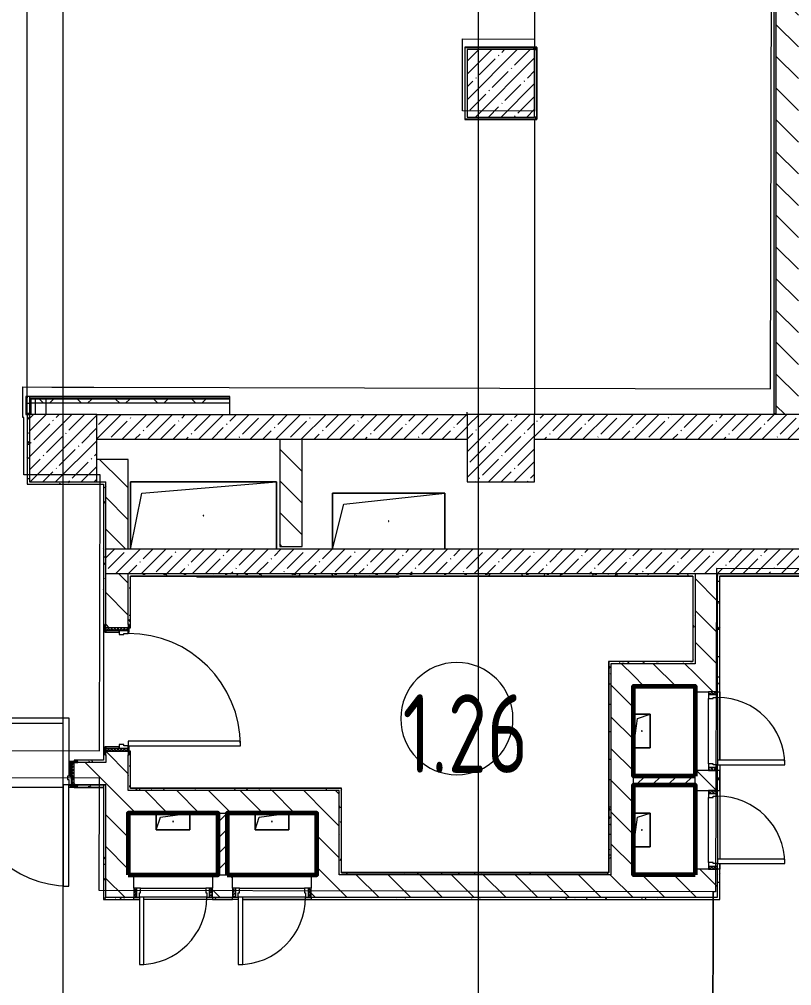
# Model space of a CAD drawing. Header units: millimetres. Extents: x -249154 to 415037, y -45458 to 354837.
# Drawn here: x 21885 to 28765, y 9976 to 18584 of the extents above; entities that cross this region are included whole.
import ezdxf

# ---------------------------------------------------------------- set-up
doc = ezdxf.new("R2010")
doc.units = ezdxf.units.MM
for name, color, linetype, lineweight in [('10.9 ) ЭОМ и СС', 6, 'Continuous', 60), ('A-AREA-BNDY', 7, 'Continuous', 5), ('A-AREA-IDEN', 7, 'Continuous', 9), ('A-DOOR-2', 7, 'Continuous', 5), ('A-DOOR-FRAM-2', 7, 'Continuous', 5), ('A-FLOR', 7, 'Continuous', 9), ('A-GENM', 7, 'Continuous', 9), ('A-WALL', 7, 'Continuous', 5), ('I-WALL', 7, 'Continuous', 5), ('S-COLS', 7, 'Continuous', 9), ('S-COLS-1', 7, 'Continuous', 5), ('Оси', 7, 'Continuous', 9)]:
    doc.layers.add(name, color=color, linetype=linetype, lineweight=lineweight)
for name, color, linetype, lineweight, true_color in [('A-DOOR-1', 7, 'Continuous', 5, 0xc0c0c0), ('A-DOOR-FRAM-1', 7, 'Continuous', 5, 0xc0c0c0), ('A-WALL-1', 9, 'Continuous', 5, 0x808080), ('A-WALL-FNSH-1', 9, 'Continuous', 5, 0x808080)]:
    doc.layers.add(name, color=color, linetype=linetype, lineweight=lineweight, true_color=true_color)
doc.styles.add('СПДС', font='ГОСТ тип А.ttf', dxfattribs={"width": 0.9})
pattern_1 = [(135, (64.7, -136.06), (-141.4214, -141.4214), [])]
pattern_2 = [(45, (64.7, -136.06), (-114.04925, 114.04925), []), (45, (178.75, -136.06), (-114.04925, 114.04925), [201.612, -40.322, 6.706, -33.617])]
pattern_3 = [(45, (64.7, -136.06), (-70.71068, 70.71068), [])]
pattern_4 = [(135, (1951.41, 164.685), (-14.14214, -14.14214), []), (225, (1951.41, 164.685), (14.14214, -14.14214), [])]
pattern_5 = [(45, (-171.384, 164.685), (-14.1421, 14.1421), []), (135, (-171.384, 164.685), (-14.1421, -14.1421), [])]
pattern_6 = [(0, (64.7, -136.06), (243.84, 60.96), [20.117, -162.763, 20.117, -162.763, -975.36]), (0, (64.7, -136.06), (243.84, 60.96), [-365.76, 20.117, -345.643, 20.117, -162.763, -426.72]), (0, (64.7, -136.06), (243.84, 60.96), [-914.4, 20.117, -101.803, 20.117, -284.683]), (120, (156.14, -105.58), (-174.71291, 180.691634), [20.117, -162.763, 20.117, -162.763, -975.36]), (120, (156.14, -105.58), (-174.71291, 180.691634), [-365.76, 20.117, -345.643, 20.117, -162.763, -426.72]), (120, (156.14, -105.58), (-174.71291, 180.691634), [-914.4, 20.117, -101.803, 20.117, -284.683]), (240, (186.62, 16.34), (-69.12709, -241.651634), [20.117, -162.763, 20.117, -162.763, -975.36]), (240, (186.62, 16.34), (-69.12709, -241.651634), [-365.76, 20.117, -345.643, 20.117, -162.763, -426.72]), (240, (186.62, 16.34), (-69.12709, -241.651634), [-914.4, 20.117, -101.803, 20.117, -284.683])]

# ---------------------------------------------------------------- blocks, each defined once
blk = doc.blocks.new('BSC_Колонна _Прямоугольная - 600х600-V20-Объем проектирования 1 этажа')
at = {"layer": 'S-COLS-1'}
h = blk.add_hatch(dxfattribs=at)
h.set_pattern_fill('FP_30', color=256, style=0, pattern_type=2)
h.set_pattern_definition([(45, (-26110, -14900), (-114.04925, 114.04925), []), (45, (-25995.95, -14900), (-114.04925, 114.04925), [201.613, -40.323, 6.706, -33.617])])
h.paths.add_polyline_path([(300, -300), (300, 300), (-300, 300), (-300, -300)])
for p, q in [((300, 300), (-300, 300)), ((-300, 300), (-300, -300)), ((300, -300), (300, 300)), ((-300, -300), (300, -300))]:
    blk.add_line(p, q, dxfattribs=at)
blk = doc.blocks.new('110_Дверь_СКБ_2Ст - Д-10 1800x2100h_Актовый зал EI30-23435156-Объем проектирования 1 этажа')
at = {"layer": 'A-DOOR-2'}
h = blk.add_hatch(dxfattribs=at)
h.set_pattern_fill('FP_114', color=256, style=0, pattern_type=2)
h.set_pattern_definition([(135, (1351.41, 164.685), (-14.1421, -14.1421), []), (225, (1351.41, 164.685), (14.1421, -14.1421), [])])
h.paths.add_polyline_path([(937.5, 100), (937.5, -100), (962.5, -100), (962.5, 100)])
at = {"layer": 'A-DOOR-FRAM-2'}
h = blk.add_hatch(dxfattribs=at)
h.set_pattern_fill('FP_115', color=256, style=0, pattern_type=2)
h.set_pattern_definition([(45, (-771.384, 164.685), (-14.1421, 14.1421), []), (135, (-771.384, 164.685), (-14.1421, -14.1421), [])])
h.paths.add_polyline_path([(-937.5, 100), (-937.5, -100), (-912.5, -100), (-912.5, 100)])
at = {"layer": 'A-DOOR-1'}
for p, q in [((-887.5, 1000), (-887.5, 100)), ((-837.5, 1000), (-887.5, 1000)), ((-837.5, 100), (-837.5, 1000)), ((912.5, 1000), (862.5, 1000)), ((862.5, 1000), (862.5, 100)), ((912.5, 100), (912.5, 1000)), ((-887.5, 100), (-837.5, 100)), ((862.5, 100), (912.5, 100))]:
    blk.add_line(p, q, dxfattribs=at)
for centre, start, end in [((-887.5, 100), 0, 90), ((912.5, 100), 90, 180)]:
    blk.add_arc(centre, 900, start, end, dxfattribs=at)
at = {"layer": 'A-DOOR-FRAM-1'}
for p, q in [((-897.5, 108), (-967.5, 108)), ((-967.5, 108), (-967.5, 100)), ((-967.5, 100), (-897.5, 100)), ((-912.5, 100), (-937.5, 100)), ((-937.5, 100), (-937.5, -100)), ((-887.5, 100), (-912.5, 100)), ((-912.5, 100), (-912.5, 20)), ((-912.5, -100), (-912.5, 100)), ((-897.5, 100), (-897.5, 108)), ((-887.5, 50), (-887.5, 100)), ((912.5, 100), (912.5, 50)), ((937.5, 100), (912.5, 100)), ((992.5, 108), (922.5, 108)), ((922.5, 108), (922.5, 100)), ((922.5, 100), (992.5, 100)), ((937.5, 20), (937.5, 100)), ((962.5, 100), (937.5, 100)), ((937.5, 100), (937.5, -100)), ((962.5, -100), (962.5, 100)), ((992.5, 100), (992.5, 108)), ((-912.5, 20), (-877.5, 20)), ((-897.5, 20), (-912.5, 20)), ((-912.5, 20), (-912.5, -100)), ((-897.5, -100), (-897.5, 20)), ((-877.5, 50), (-887.5, 50)), ((-877.5, 20), (-877.5, 50)), ((912.5, 50), (902.5, 50)), ((902.5, 50), (902.5, 20)), ((902.5, 20), (937.5, 20)), ((937.5, 20), (922.5, 20)), ((922.5, 20), (922.5, -100)), ((937.5, -100), (937.5, 20)), ((-897.5, -100), (-967.5, -100)), ((-967.5, -100), (-967.5, -108)), ((-967.5, -108), (-897.5, -108)), ((-937.5, -100), (-912.5, -100)), ((-912.5, -100), (-897.5, -100)), ((-897.5, -108), (-897.5, -100)), ((922.5, -100), (937.5, -100)), ((992.5, -100), (922.5, -100)), ((922.5, -100), (922.5, -108)), ((922.5, -108), (992.5, -108)), ((937.5, -100), (962.5, -100)), ((992.5, -108), (992.5, -100))]:
    blk.add_line(p, q, dxfattribs=at)
blk = doc.blocks.new('110_Дверь_СКБ_1Ст_Внутренняя1 - Д-4к_л_ 1100x2100h_кладовая-31838514-Объем проектирования 1 этажа')
at = {"layer": 'A-DOOR-2'}
h = blk.add_hatch(dxfattribs=at)
h.set_pattern_fill('FP_75', color=256, style=0, pattern_type=2)
h.set_pattern_definition([(135, (1751.41, 164.685), (-14.14214, -14.14214), []), (225, (1751.41, 164.685), (14.14214, -14.14214), [])])
h.paths.add_polyline_path([(562.5, 100), (537.5, 98.4), (537.5, -100), (562.5, -100)])
at = {"layer": 'A-DOOR-FRAM-2'}
h = blk.add_hatch(dxfattribs=at)
h.set_pattern_fill('FP_76', color=256, style=0, pattern_type=2)
h.set_pattern_definition([(45, (-371.384, 164.685), (-14.1421, 14.1421), []), (135, (-371.384, 164.685), (-14.1421, -14.1421), [])])
h.paths.add_polyline_path([(-512.5, -100), (-512.5, 100), (-537.5, 100), (-537.5, -100)])
at = {"layer": 'A-DOOR-1'}
for p, q in [((512.5, 1100), (472.5, 1100)), ((472.5, 1100), (472.5, 100)), ((512.5, 100), (512.5, 1100)), ((472.5, 100), (512.5, 100))]:
    blk.add_line(p, q, dxfattribs=at)
blk.add_arc((512.5, 100), 1000, 90, 180, dxfattribs=at)
at = {"layer": 'A-DOOR-FRAM-1'}
for p, q in [((-497.5, 108), (-567.5, 108)), ((-567.5, 108), (-567.5, 100)), ((-567.5, 100), (-497.5, 100)), ((-512.5, 100), (-537.5, 100)), ((-537.5, 100), (-537.5, -100)), ((-487.5, 100), (-512.5, 100)), ((-512.5, 100), (-512.5, 20)), ((-512.5, -100), (-512.5, 100)), ((-497.5, 100), (-512.5, 100)), ((-512.5, 100), (-512.5, 99)), ((-512.5, 99), (-497.5, 99)), ((-497.5, 100), (-497.5, 108)), ((-497.5, 99), (-497.5, 100)), ((-487.5, 60), (-487.5, 100)), ((512.5, 100), (512.5, 60)), ((537.5, 100), (512.5, 100)), ((592.5, 108), (522.5, 108)), ((522.5, 108), (522.5, 100)), ((537.5, 100), (522.5, 100)), ((522.5, 100), (522.5, 99)), ((522.5, 100), (592.5, 100)), ((522.5, 99), (537.5, 99)), ((537.5, 20), (537.5, 100)), ((562.5, 100), (537.5, 100)), ((537.5, 100), (537.5, -100)), ((537.5, 99), (537.5, 100)), ((562.5, -100), (562.5, 100)), ((592.5, 100), (592.5, 108)), ((-512.5, 20), (-477.5, 20)), ((-497.5, 20), (-512.5, 20)), ((-512.5, 20), (-512.5, -100)), ((-497.5, -100), (-497.5, 20)), ((-477.5, 60), (-487.5, 60)), ((-477.5, 20), (-477.5, 60)), ((512.5, 60), (502.5, 60)), ((502.5, 60), (502.5, 20)), ((502.5, 20), (537.5, 20)), ((537.5, 20), (522.5, 20)), ((522.5, 20), (522.5, -100)), ((537.5, -100), (537.5, 20)), ((-497.5, -100), (-567.5, -100)), ((-567.5, -100), (-567.5, -108)), ((-567.5, -108), (-497.5, -108)), ((-537.5, -100), (-512.5, -100)), ((-512.5, -100), (-497.5, -100)), ((-497.5, -108), (-497.5, -100)), ((522.5, -100), (537.5, -100)), ((592.5, -100), (522.5, -100)), ((522.5, -100), (522.5, -108)), ((522.5, -108), (592.5, -108)), ((537.5, -100), (562.5, -100)), ((592.5, -108), (592.5, -100))]:
    blk.add_line(p, q, dxfattribs=at)
blk = doc.blocks.new('GM_Отверстие прямоугольное _в плите_ - Отверстие-22228780-Объем проектирования 1 этажа')
at = {"layer": 'A-GENM'}
for p, q in [((-75, 150), (75, 150)), ((75, 150), (-75, 150)), ((-75, -150), (-37.5, 112.5)), ((-37.5, 112.5), (75, 150)), ((75, 150), (75, -150)), ((75, -150), (75, 150)), ((75, -150), (-75, -150)), ((-75, -150), (75, -150))]:
    blk.add_line(p, q, dxfattribs=at)
for start, end in [(360, 180), (180, 360)]:
    blk.add_arc((0, 0), 2.5, start, end, dxfattribs=at)
blk = doc.blocks.new('BSC_Колонна _Прямоугольная - 600х600-V142-Объем проектирования 1 этажа')
at = {"layer": 'S-COLS-1'}
h = blk.add_hatch(dxfattribs=at)
h.set_pattern_fill('FP_144', color=256, style=0, pattern_type=2)
h.set_pattern_definition([(45, (-22210, -14900), (-114.0493, 114.0493), []), (45, (-22095.95, -14900), (-114.0493, 114.0493), [201.613, -40.323, 6.706, -33.617])])
h.paths.add_polyline_path([(160.9, -300), (300, -300), (300, 300), (-300, 300), (-300, -300)])
for p, q in [((300, 300), (-300, 300)), ((-300, 300), (-300, -300)), ((300, -300), (300, 300)), ((-300, -300), (300, -300))]:
    blk.add_line(p, q, dxfattribs=at)
blk = doc.blocks.new('BSC_Колонна _Прямоугольная - 600х600-V143-Объем проектирования 1 этажа')
at = {"layer": 'S-COLS-1'}
h = blk.add_hatch(dxfattribs=at)
h.set_pattern_fill('FP_146', color=256, style=0, pattern_type=2)
h.set_pattern_definition([(45, (-26110, -18150), (-114.04925, 114.04925), []), (45, (-25995.95, -18150), (-114.04925, 114.04925), [201.613, -40.323, 6.706, -33.617])])
h.paths.add_polyline_path([(280, -300), (300, -300), (300, 300), (-300, 300), (-300, -300), (76.5, -300)])
for p, q in [((300, 300), (-300, 300)), ((-300, 300), (-300, -300)), ((300, -300), (300, 300)), ((-300, -300), (300, -300))]:
    blk.add_line(p, q, dxfattribs=at)
blk = doc.blocks.new('GM_Отверстие прямоугольное _в плите_ - Отверстие-21955708-Объем проектирования 1 этажа')
at = {"layer": 'A-GENM'}
for p, q in [((-500, -250), (-500, 250)), ((-500, 250), (500, 250)), ((500, 250), (-500, 250)), ((-500, 250), (-500, -250)), ((-400, 150), (500, 250)), ((500, 250), (500, -250)), ((500, -250), (500, 250)), ((-500, -250), (-400, 150))]:
    blk.add_line(p, q, dxfattribs=at)
for start, end in [(360, 180), (180, 360)]:
    blk.add_arc((0, 0), 2.5, start, end, dxfattribs=at)
blk = doc.blocks.new('GM_Отверстие прямоугольное _в плите_ - Отверстие-21989797-Объем проектирования 1 этажа')
at = {"layer": 'A-GENM'}
for p, q in [((-650, -300), (-650, 300)), ((-650, 300), (650, 300)), ((650, 300), (-650, 300)), ((-650, 300), (-650, -300)), ((-550, 200), (650, 300)), ((650, 300), (650, -300)), ((650, -300), (650, 300)), ((-650, -300), (-550, 200))]:
    blk.add_line(p, q, dxfattribs=at)
for start, end in [(360, 180), (180, 360)]:
    blk.add_arc((0, 0), 2.5, start, end, dxfattribs=at)
blk = doc.blocks.new('110_Дверь_СКБ_1Ст - д-18 700x2100h_Технический шкаф ЭОМ и СС-23257539-Объем проектирования 1 этажа')
at = {"layer": 'A-DOOR-2'}
h = blk.add_hatch(dxfattribs=at)
h.set_pattern_fill('FP_121', color=256, style=0, pattern_type=2)
h.set_pattern_definition(pattern_4)
h.paths.add_polyline_path([(337.5, 100), (337.5, 20), (362.5, 20), (362.5, 100)])
at = {"layer": 'A-DOOR-FRAM-2'}
h = blk.add_hatch(dxfattribs=at)
h.set_pattern_fill('FP_122', color=256, style=0, pattern_type=2)
h.set_pattern_definition(pattern_5)
h.paths.add_polyline_path([(-337.5, 100), (-337.5, 20), (-312.5, 20), (-312.5, 100)])
at = {"layer": 'A-DOOR-1'}
for p, q in [((312.5, 700), (272.5, 700)), ((272.5, 700), (272.5, 100)), ((312.5, 100), (312.5, 700)), ((272.5, 100), (312.5, 100))]:
    blk.add_line(p, q, dxfattribs=at)
blk.add_arc((312.5, 100), 600, 90, 180, dxfattribs=at)
at = {"layer": 'A-DOOR-FRAM-1'}
for p, q in [((-312.5, 100), (-337.5, 100)), ((-337.5, 100), (-337.5, 20)), ((-287.5, 100), (-312.5, 100)), ((-312.5, 100), (-312.5, 20)), ((-312.5, 20), (-312.5, 100)), ((-287.5, 60), (-287.5, 100)), ((-287.5, 100), (272.5, 100)), ((312.5, 100), (312.5, 60)), ((337.5, 100), (312.5, 100)), ((337.5, 20), (337.5, 100)), ((362.5, 100), (337.5, 100)), ((337.5, 100), (337.5, 20)), ((362.5, 20), (362.5, 100)), ((-337.5, 20), (-312.5, 20)), ((-312.5, 20), (-277.5, 20)), ((-277.5, 60), (-287.5, 60)), ((-277.5, 20), (-277.5, 60)), ((302.5, 20), (-277.5, 20)), ((312.5, 60), (302.5, 60)), ((302.5, 60), (302.5, 20)), ((302.5, 20), (337.5, 20)), ((337.5, 20), (362.5, 20))]:
    blk.add_line(p, q, dxfattribs=at)
blk = doc.blocks.new('GM_Отверстие прямоугольное _в плите_ - Отверстие-21620300-Объем проектирования 1 этажа')
at = {"layer": 'A-GENM'}
for p, q in [((-150, -75), (-150, 75)), ((-150, 75), (-150, -75)), ((-150, -75), (-112.5, 37.5)), ((-112.5, 37.5), (150, 75)), ((150, 75), (150, -75)), ((150, -75), (150, 75)), ((150, -75), (-150, -75)), ((-150, -75), (150, -75))]:
    blk.add_line(p, q, dxfattribs=at)
for start, end in [(360, 180), (180, 360)]:
    blk.add_arc((0, 0), 2.5, start, end, dxfattribs=at)
blk = doc.blocks.new('110_Дверь_СКБ_1Ст - д-18 700x2100h_Технический шкаф ЭОМ и СС-V103-Объем проектирования 1 этажа')
at = {"layer": 'A-DOOR-2'}
h = blk.add_hatch(dxfattribs=at)
h.set_pattern_fill('FP_121', color=256, style=0, pattern_type=2)
h.set_pattern_definition(pattern_4)
h.paths.add_polyline_path([(337.5, 100), (337.5, 20), (362.5, 20), (362.5, 100)])
at = {"layer": 'A-DOOR-FRAM-2'}
h = blk.add_hatch(dxfattribs=at)
h.set_pattern_fill('FP_122', color=256, style=0, pattern_type=2)
h.set_pattern_definition(pattern_5)
h.paths.add_polyline_path([(-337.5, 100), (-337.5, 20), (-312.5, 20), (-312.5, 100)])
at = {"layer": 'A-DOOR-1'}
for p, q in [((312.5, 700), (272.5, 700)), ((272.5, 700), (272.5, 100)), ((312.5, 100), (312.5, 700)), ((272.5, 100), (312.5, 100))]:
    blk.add_line(p, q, dxfattribs=at)
blk.add_arc((312.5, 100), 600, 90, 180, dxfattribs=at)
at = {"layer": 'A-DOOR-FRAM-1'}
for p, q in [((-312.5, 100), (-337.5, 100)), ((-337.5, 100), (-337.5, 20)), ((-287.5, 100), (-312.5, 100)), ((-312.5, 100), (-312.5, 20)), ((-312.5, 20), (-312.5, 100)), ((-287.5, 60), (-287.5, 100)), ((-287.5, 100), (272.5, 100)), ((312.5, 100), (312.5, 60)), ((337.5, 100), (312.5, 100)), ((337.5, 20), (337.5, 100)), ((362.5, 100), (337.5, 100)), ((337.5, 100), (337.5, 20)), ((362.5, 20), (362.5, 100)), ((-337.5, 20), (-312.5, 20)), ((-312.5, 20), (-277.5, 20)), ((-277.5, 60), (-287.5, 60)), ((-277.5, 20), (-277.5, 60)), ((302.5, 20), (-277.5, 20)), ((312.5, 60), (302.5, 60)), ((302.5, 60), (302.5, 20)), ((302.5, 20), (337.5, 20)), ((337.5, 20), (362.5, 20))]:
    blk.add_line(p, q, dxfattribs=at)
blk = doc.blocks.new('Марка_Помещения - Номер-25198446-Объем проектирования 1 этажа')
at = {"layer": 'A-AREA-IDEN'}
for start, end in [(360, 180), (180, 360)]:
    blk.add_arc((0, 0), 2.5, start, end, dxfattribs=at)

msp = doc.modelspace()

# ---------------------------------------------------------------- hatches: boundary and pattern name
at = {"layer": 'I-WALL'}
h = msp.add_hatch(dxfattribs=at)
h.set_pattern_fill('FP_191', color=256, style=0, pattern_type=2)
h.set_pattern_definition(pattern_6)
h.paths.add_polyline_path([(28624.7, 15073.9), (28624.7, 26353.9), (28604.7, 26353.9), (28604.7, 15073.9)])
h = msp.add_hatch(dxfattribs=at)
h.set_pattern_fill('FP_23', color=256, style=0, pattern_type=2)
h.set_pattern_definition(pattern_1)
h.paths.add_polyline_path([(28824.7, 15063.9), (28824.7, 26363.9), (28624.7, 26363.9), (28624.8, 15063.9)])
h = msp.add_hatch(dxfattribs=at)
h.set_pattern_fill('FP_191', color=256, style=0, pattern_type=2)
h.set_pattern_definition(pattern_6)
h.paths.add_polyline_path([(26454.7, 18313.9), (26484.7, 18313.9), (26484.7, 18333.9), (26454.7, 18333)])
h = msp.add_hatch(dxfattribs=at)
h.set_pattern_fill('FP_191', color=256, style=0, pattern_type=2)
h.set_pattern_definition(pattern_6)
h.paths.add_polyline_path([(21974.7, 15073.9), (21974.7, 15224.9), (21954.7, 15223.8), (21954.7, 15073.9), (21973.4, 15073.9)])
h = msp.add_hatch(dxfattribs=at)
h.set_pattern_fill('FP_196', color=256, style=0, pattern_type=2)
h.set_pattern_definition([(0, (64.7, -136.06), (812.8, 203.2), [67.056, -542.544, 67.056, -542.544, -3251.2]), (0, (64.7, -136.06), (812.8, 203.2), [-1219.2, 67.056, -1152.144, 67.056, -542.544, -1422.4]), (0, (64.7, -136.06), (812.8, 203.2), [-3048, 67.056, -339.344, 67.056, -948.944]), (120, (369.5, -34.46), (-582.3764, 602.3054), [67.056, -542.544, 67.056, -542.544, -3251.2]), (120, (369.5, -34.46), (-582.3764, 602.3054), [-1219.2, 67.056, -1152.144, 67.056, -542.544, -1422.4]), (120, (369.5, -34.46), (-582.3764, 602.3054), [-3048, 67.056, -339.344, 67.056, -948.944]), (240, (471.1, 371.94), (-230.4236, -805.5054), [67.056, -542.544, 67.056, -542.544, -3251.2]), (240, (471.1, 371.94), (-230.4236, -805.5054), [-1219.2, 67.056, -1152.144, 67.056, -542.544, -1422.4]), (240, (471.1, 371.94), (-230.4236, -805.5054), [-3048, 67.056, -339.344, 67.056, -948.944])])
h.paths.add_polyline_path([(22269.7, 15200.9), (23754.7, 15200.9), (23754.7, 15213.9), (21974.7, 15213.9), (21974.7, 15200.9), (22198.1, 15200.9)])
h = msp.add_hatch(dxfattribs=at)
h.set_pattern_fill('FP_197', color=256, style=0, pattern_type=2)
h.set_pattern_definition([(135, (64.7, -136.06), (-169.7056, -169.7056), []), (225, (64.7, -136.06), (169.7056, -169.7056), [])])
h.paths.add_polyline_path([(22269.7, 15163.9), (23754.7, 15163.9), (23754.7, 15200.9), (21974.7, 15200.9), (21974.7, 15163.9), (22224.6, 15163.9)])
h = msp.add_hatch(dxfattribs=at)
h.set_pattern_fill('FP_191', color=256, style=0, pattern_type=2)
h.set_pattern_definition(pattern_6)
h.paths.add_polyline_path([(21954.7, 14443.9), (21974.7, 14443.9), (21974.7, 15073.9), (21954.7, 15073.9), (21954.7, 14463.9)])
h = msp.add_hatch(dxfattribs=at)
h.set_pattern_fill('FP_1', color=256, style=0, pattern_type=2)
h.set_pattern_definition(pattern_2)
h.paths.add_polyline_path([(30854.7, 14843.9), (33074.7, 14843.9), (33074.7, 15063.9), (30674.7, 15063.9), (30674.7, 14843.9), (30694.7, 14843.9)])
h.paths.add_polyline_path([(24503.2, 14843.9), (25874.7, 14843.9), (25874.7, 15063.9), (22574.7, 15063.9), (22574.7, 14843.9), (24498.7, 14843.9)])
h.paths.add_polyline_path([(30054.7, 14843.9), (30074.7, 14843.9), (30074.7, 15063.9), (26474.7, 15063.9), (26474.7, 14843.9), (28844.7, 14843.9)])
h = msp.add_hatch(dxfattribs=at)
h.set_pattern_fill('FP_23', color=256, style=0, pattern_type=2)
h.set_pattern_definition(pattern_1)
h.paths.add_polyline_path([(24404.7, 13888.9), (24404.7, 14843.9), (24204.7, 14843.9), (24204.7, 13888.9)])
h = msp.add_hatch(dxfattribs=at)
h.set_pattern_fill('FP_23', color=256, style=0, pattern_type=2)
h.set_pattern_definition(pattern_1)
h.paths.add_polyline_path([(22725.9, 14463.9), (22854.7, 14463.9), (22854.7, 14663.9), (22574.7, 14663.9), (22574.7, 14463.9), (22654.7, 14463.9)])
h = msp.add_hatch(dxfattribs=at)
h.set_pattern_fill('FP_191', color=256, style=0, pattern_type=2)
h.set_pattern_definition(pattern_6)
h.paths.add_polyline_path([(21974.7, 14443.9), (22634.7, 14444.9), (22654.7, 14463.9), (21974.7, 14463.9)])
h.paths.add_polyline_path([(22654.7, 14443.9), (22654.7, 14463.9), (22634.7, 14443.9)])
h = msp.add_hatch(dxfattribs=at)
h.set_pattern_fill('FP_23', color=256, style=0, pattern_type=2)
h.set_pattern_definition(pattern_1)
h.paths.add_polyline_path([(22854.7, 13863.9), (22854.7, 14463.9), (22654.7, 14463.9), (22654.7, 13863.9)])
h = msp.add_hatch(dxfattribs=at)
h.set_pattern_fill('FP_191', color=256, style=0, pattern_type=2)
h.set_pattern_definition(pattern_6)
h.paths.add_polyline_path([(22654.7, 11963.9), (22654.7, 12033.9), (22646.7, 12033.9), (22646.7, 12063.9), (22634.7, 12063.9), (22635.7, 11983.9)])
h.paths.add_polyline_path([(22634.7, 11963.9), (22654.7, 11963.9), (22634.7, 11983.9)])
h.paths.add_polyline_path([(22634.7, 13163.9), (22646.7, 13163.9), (22646.7, 13193.9), (22654.7, 13193.9), (22654.7, 14443.9), (22634.7, 14443.9), (22634.7, 13604)])
h = msp.add_hatch(dxfattribs=at)
h.set_pattern_fill('FP_1', color=256, style=0, pattern_type=2)
h.set_pattern_definition(pattern_2)
h.paths.add_polyline_path([(27904.7, 13643.9), (30854.7, 13643.9), (30854.7, 13863.9), (22654.7, 13863.9), (22654.7, 13643.9), (27884.7, 13643.9)])
h = msp.add_hatch(dxfattribs=at)
h.set_pattern_fill('FP_23', color=256, style=0, pattern_type=2)
h.set_pattern_definition(pattern_1)
h.paths.add_polyline_path([(22654.7, 10763.9), (22854.7, 10763.9), (22854.7, 12063.9), (22654.7, 12063.9), (22654.7, 11516.5)])
h.paths.add_polyline_path([(22654.7, 13163.9), (22854.7, 13163.9), (22854.7, 13643.9), (22654.7, 13643.9), (22654.7, 13193.9)])
h = msp.add_hatch(dxfattribs=at)
h.set_pattern_fill('FP_191', color=256, style=0, pattern_type=2)
h.set_pattern_definition(pattern_6)
h.paths.add_polyline_path([(22874.7, 11733.9), (22874.7, 12063.9), (22862.7, 12063.9), (22862.7, 12033.9), (22854.7, 12033.9), (22854.7, 11733.9)])
h.paths.add_polyline_path([(22874.7, 13163.9), (22874.7, 13643.9), (22854.7, 13643.9), (22856, 13193.9), (22862.7, 13193.9), (22862.7, 13163.9)])
h = msp.add_hatch(dxfattribs=at)
h.set_pattern_fill('FP_191', color=256, style=0, pattern_type=2)
h.set_pattern_definition(pattern_6)
h.paths.add_polyline_path([(27904.7, 13623.9), (27904.7, 13643.9), (27884.7, 13623.9)])
h.paths.add_polyline_path([(26561.7, 13623.9), (27884.7, 13624.9), (27904.7, 13643.9), (22874.7, 13643.9), (22875.7, 13623.9), (25264.7, 13623.9)])
h = msp.add_hatch(dxfattribs=at)
h.set_pattern_fill('FP_191', color=256, style=0, pattern_type=2)
h.set_pattern_definition(pattern_6)
h.paths.add_polyline_path([(27884.7, 12843.9), (27904.7, 12843.9), (27884.7, 12863.9)])
h.paths.add_polyline_path([(27904.7, 12843.9), (27904.7, 13623.9), (27884.7, 13623.9), (27885.7, 12863.9)])
h = msp.add_hatch(dxfattribs=at)
h.set_pattern_fill('FP_23', color=256, style=0, pattern_type=2)
h.set_pattern_definition(pattern_1)
h.paths.add_polyline_path([(28104.7, 10763.9), (28104.7, 11013.9), (27904.7, 11013.9), (27904.7, 10763.9), (28024.4, 10763.9)])
h.paths.add_polyline_path([(28024.7, 11713.9), (28104.7, 11713.9), (28104.7, 11893.9), (27904.7, 11893.9), (27904.7, 11713.9)])
h.paths.add_polyline_path([(28104.7, 12593.9), (28104.7, 13643.9), (27904.7, 13643.9), (27904.7, 12593.9), (28024.7, 12593.9)])
h = msp.add_hatch(dxfattribs=at)
h.set_pattern_fill('FP_191', color=256, style=0, pattern_type=2)
h.set_pattern_definition(pattern_6)
h.paths.add_polyline_path([(30100.8, 13623.9), (34274.7, 13623.9), (34274.7, 13643.9), (28104.7, 13643.9), (28104.7, 13623.9), (28624.8, 13623.9)])
h = msp.add_hatch(dxfattribs=at)
h.set_pattern_fill('FP_191', color=256, style=0, pattern_type=2)
h.set_pattern_definition(pattern_6)
h.paths.add_polyline_path([(28124.7, 10743.9), (28124.7, 11013.9), (28104.7, 11013.9), (28104.7, 10743.9)])
h.paths.add_polyline_path([(28124.7, 11713.9), (28124.7, 11893.9), (28104.7, 11893.9), (28104.7, 11713.9)])
h.paths.add_polyline_path([(28124.7, 12593.9), (28124.7, 13622.9), (28104.7, 13623.9), (28104.7, 12593.9)])
h = msp.add_hatch(dxfattribs=at)
h.set_pattern_fill('FP_191', color=256, style=0, pattern_type=2)
h.set_pattern_definition(pattern_6)
h.paths.add_polyline_path([(27154.7, 12843.9), (27884.7, 12843.9), (27884.7, 12863.9), (27134.7, 12863.9), (27134.7, 12843.9)])
h = msp.add_hatch(dxfattribs=at)
h.set_pattern_fill('FP_191', color=256, style=0, pattern_type=2)
h.set_pattern_definition(pattern_6)
h.paths.add_polyline_path([(27154.7, 10983.9), (27154.7, 12843.9), (27134.7, 12843.9), (27134.7, 10983.9)])
h = msp.add_hatch(dxfattribs=at)
h.set_pattern_fill('FP_23', color=256, style=0, pattern_type=2)
h.set_pattern_definition(pattern_1)
h.paths.add_polyline_path([(27154.7, 10963.9), (27354.7, 10963.9), (27354.7, 12843.9), (27154.7, 12843.9), (27154.7, 10983.9)])
h = msp.add_hatch(dxfattribs=at)
h.set_pattern_fill('FP_23', color=256, style=0, pattern_type=2)
h.set_pattern_definition(pattern_1)
h.paths.add_polyline_path([(27354.7, 12643.9), (27904.7, 12643.9), (27904.7, 12843.9), (27354.7, 12843.9)])
h = msp.add_hatch(dxfattribs=at)
h.set_pattern_fill('FP_191', color=256, style=0, pattern_type=2)
h.set_pattern_definition(pattern_6)
h.paths.add_polyline_path([(22435.6, 11963.9), (22634.7, 11963.9), (22634.4, 11983.9), (22374.7, 11983.9), (22374.7, 11971.9), (22404.7, 11971.9), (22404.7, 11963.9)])
h.paths.add_polyline_path([(20372.5, 11963.9), (20444.7, 11963.9), (20444.7, 11971.9), (20474.7, 11971.9), (20474.7, 11983.9), (20294.7, 11983), (20274.7, 11963.9), (20294.7, 11963.9)])
h.paths.add_polyline_path([(20274.7, 11963.9), (20294.7, 11983.9), (20274.7, 11983.9)])
h = msp.add_hatch(dxfattribs=at)
h.set_pattern_fill('FP_23', color=256, style=0, pattern_type=2)
h.set_pattern_definition(pattern_1)
h.paths.add_polyline_path([(22435.6, 11763.9), (22654.7, 11763.9), (22654.7, 11963.9), (22374.7, 11963.9), (22374.7, 11763.9), (22404.7, 11763.9)])
h.paths.add_polyline_path([(20307, 11763.9), (20474.7, 11763.9), (20474.7, 11963.9), (20274.7, 11963.9), (20274.7, 11763.9), (20294.7, 11763.9)])
h = msp.add_hatch(dxfattribs=at)
h.set_pattern_fill('FP_22', color=256, style=0, pattern_type=2)
h.set_pattern_definition(pattern_3)
h.paths.add_polyline_path([(27904.7, 11763.9), (27904.7, 11843.9), (27354.7, 11843.9), (27354.7, 11763.9)])
h = msp.add_hatch(dxfattribs=at)
h.set_pattern_fill('FP_191', color=256, style=0, pattern_type=2)
h.set_pattern_definition(pattern_6)
h.paths.add_polyline_path([(22435.6, 11743.9), (22633.7, 11743.9), (22634.3, 11763.9), (22404.7, 11761.6), (22404.7, 11755.9), (22374.7, 11755.9), (22374.7, 11743.9), (22404.7, 11743.9)])
h.paths.add_polyline_path([(20294.7, 11743.9), (20474.7, 11743.9), (20474.7, 11755.9), (20444.7, 11755.9), (20444.7, 11763.9), (20284.7, 11763.9), (20284.7, 11743.9)])
h = msp.add_hatch(dxfattribs=at)
h.set_pattern_fill('FP_191', color=256, style=0, pattern_type=2)
h.set_pattern_definition(pattern_6)
h.paths.add_polyline_path([(22634.7, 10763.9), (22654.7, 10763.9), (22654.7, 11763.9), (22634.7, 11763.9), (22634.7, 10963.9)])
h = msp.add_hatch(dxfattribs=at)
h.set_pattern_fill('FP_191', color=256, style=0, pattern_type=2)
h.set_pattern_definition(pattern_6)
h.paths.add_polyline_path([(24734.7, 11713.9), (24734.7, 11733.9), (22874.7, 11733), (22854.7, 11713.9), (24695.1, 11713.9)])
h.paths.add_polyline_path([(22854.7, 11713.9), (22874.7, 11733.9), (22854.7, 11733.9)])
h = msp.add_hatch(dxfattribs=at)
h.set_pattern_fill('FP_23', color=256, style=0, pattern_type=2)
h.set_pattern_definition(pattern_1)
h.paths.add_polyline_path([(22854.7, 11513.9), (24734.7, 11513.9), (24734.7, 11713.9), (22854.7, 11713.9), (22854.7, 11516.5)])
h = msp.add_hatch(dxfattribs=at)
h.set_pattern_fill('FP_191', color=256, style=0, pattern_type=2)
h.set_pattern_definition(pattern_6)
h.paths.add_polyline_path([(24754.7, 10983.9), (24754.7, 11733.9), (24734.7, 11733.9), (24734.7, 10983.9)])
h = msp.add_hatch(dxfattribs=at)
h.set_pattern_fill('FP_22', color=256, style=0, pattern_type=2)
h.set_pattern_definition(pattern_3)
h.paths.add_polyline_path([(23734.7, 10963.9), (23734.7, 11513.9), (23654.7, 11513.9), (23654.7, 10963.9)])
h = msp.add_hatch(dxfattribs=at)
h.set_pattern_fill('FP_23', color=256, style=0, pattern_type=2)
h.set_pattern_definition(pattern_1)
h.paths.add_polyline_path([(24534.7, 10963.9), (24734.7, 10963.9), (24734.7, 11513.9), (24534.7, 11513.9), (24534.7, 10983.9)])
h = msp.add_hatch(dxfattribs=at)
h.set_pattern_fill('FP_23', color=256, style=0, pattern_type=2)
h.set_pattern_definition(pattern_1)
h.paths.add_polyline_path([(27134.7, 10763.9), (27904.7, 10763.9), (27904.7, 10963.9), (24484.7, 10963.9), (24484.7, 10763.9), (26561.7, 10763.9)])
h.paths.add_polyline_path([(23654.7, 10763.9), (23784.7, 10763.9), (23784.7, 10963.9), (23604.7, 10963.9), (23604.7, 10763.9)])
h.paths.add_polyline_path([(22904.7, 10763.9), (22904.7, 10963.9), (22854.7, 10963.9), (22854.7, 10763.9)])
h = msp.add_hatch(dxfattribs=at)
h.set_pattern_fill('FP_191', color=256, style=0, pattern_type=2)
h.set_pattern_definition(pattern_6)
h.paths.add_polyline_path([(26561.7, 10963.9), (27154.7, 10963.9), (27132.6, 10983.9), (24754.7, 10983), (24734.7, 10963.9), (26324.8, 10963.9)])
h.paths.add_polyline_path([(24734.7, 10963.9), (24754.7, 10983.9), (24734.7, 10983.9)])
h.paths.add_polyline_path([(27154.7, 10963.9), (27154.7, 10983.9), (27134.7, 10983.9)])
h = msp.add_hatch(dxfattribs=at)
h.set_pattern_fill('FP_191', color=256, style=0, pattern_type=2)
h.set_pattern_definition(pattern_6)
h.paths.add_polyline_path([(26286.2, 10743.9), (28104.7, 10743.9), (28104.7, 10763.9), (24484.7, 10763.9), (24484.7, 10743.9), (26213, 10743.9)])
h.paths.add_polyline_path([(23784.7, 10743.9), (23784.7, 10763.9), (23604.7, 10763.9), (23604.7, 10743.9), (23734.7, 10743.9)])
h.paths.add_polyline_path([(22655.1, 10743.9), (22904.7, 10743.9), (22904.7, 10763.9), (22634.7, 10763.9), (22634.7, 10743.9), (22654.7, 10743.9)])

# ---------------------------------------------------------------- linework, layer by layer
at = {"layer": '10.9 ) ЭОМ и СС', "linetype": 'ByBlock', "ltscale": 0.5}
for points in [[(27904.7, 11843.9), (27354.7, 11843.9), (27354.7, 12643.9), (27904.7, 12643.9)], [(27904.7, 10963.9), (27354.7, 10963.9), (27354.7, 11763.9), (27904.7, 11763.9)], [(22854.7, 10963.9), (23654.7, 10963.9), (23654.7, 11513.9), (22854.7, 11513.9)], [(23734.7, 10963.9), (24534.7, 10963.9), (24534.7, 11513.9), (23734.7, 11513.9)]]:
    msp.add_lwpolyline(points, close=True, dxfattribs=at)
at = {"layer": 'A-AREA-BNDY', "flags": 128}
msp.add_lwpolyline([(20260.4, 12072.9), (22598.4, 12067.5), (22604.1, 14525.5), (21924.1, 14527), (21925.3, 15038), (21915.3, 15038.1), (21916, 15309.1), (22175, 15308.5), (22547, 15307.6), (28577, 15293.4), (28602.7, 26272.4), (21941.7, 26288), (21942.9, 26797), (20284.9, 26800.9)], dxfattribs=at)
for points in [[(28087.4, 10813.1), (28066.4, 10813.1), (28059.5, 7854.6), (30229.5, 7849.5), (30229.4, 7811.5), (32729.4, 7805.7), (32729.5, 7843.7), (38538.5, 7830), (38544.9, 10588), (37994.9, 10589.3), (37996.2, 11131.3), (38276.2, 11130.7), (38303.9, 22912.6), (37674.4, 22914.1), (37531.9, 22914.4), (37044.9, 22915.6), (37044.9, 22916.6), (35244.9, 22920.8), (35244.9, 22919.8), (34757.9, 22920.9), (34615.4, 22921.3), (34285.9, 22922.1), (34264.2, 13678.1), (28094.2, 13692.6)], [(25833.3, 18409.9), (26475.3, 18408.4), (26474.9, 18244.4), (26474.1, 17930.4), (26473.8, 17766.4), (25831.8, 17767.9)], [(28059.5, 7854.6), (28066.4, 10812.6), (22595.5, 10825.5), (22597.8, 11825.5), (20259.8, 11830.9), (20257.5, 10851.9), (20236.5, 10842), (20229.5, 7873)]]:
    msp.add_lwpolyline(points, close=True, dxfattribs=at)
at = {"layer": 'A-FLOR'}
for p, q in [((21954.7, 15224.9), (21954.7, 26203.9)), ((26474.7, 20363.9), (26474.7, 18333.6)), ((26474.7, 17693.9), (26474.7, 15063.9)), ((21954.7, 15063.9), (21954.7, 14443.9)), ((25874.7, 15063.9), (25874.7, 15083.9)), ((21954.7, 14443.9), (22633.7, 14443.9)), ((22634.7, 14443.9), (22634.7, 11984.9)), ((22874.7, 13163.9), (22874.7, 13623.9)), ((22875.7, 13623.9), (27883.7, 13623.9)), ((27884.7, 13623.9), (27884.7, 12864.9)), ((28124.7, 13623.9), (34294.7, 13623.9)), ((28124.7, 11983.9), (28124.7, 13622.9)), ((22634.7, 13163.9), (22646.7, 13163.9)), ((22862.7, 13163.9), (22874.7, 13163.9)), ((27884.7, 12863.9), (27134.7, 12863.9)), ((27134.7, 12863.9), (27134.7, 10983.9)), ((20509.3, 12362.8), (22324.5, 12362.8)), ((22274.5, 12312.8), (20559.3, 12312.8)), ((22274.5, 11762.8), (22274.5, 12312.8)), ((22324.5, 12362.8), (22324.5, 11843.9)), ((22874.7, 12063.9), (22862.7, 12063.9)), ((22874.7, 11733.9), (22874.7, 12063.9)), ((28124.7, 11943.9), (28124.7, 11103.9)), ((22324.5, 11813.9), (22324.5, 11763.9)), ((20574.7, 11743.9), (22274.7, 11743.9)), ((22324.7, 11743.9), (22633.7, 11743.9)), ((22634.7, 11763.9), (22634.7, 10743.9)), ((24754.7, 11733.9), (22875.7, 11733.9)), ((24754.7, 10983.9), (24754.7, 11733.9)), ((28124.7, 10743.9), (28124.7, 11063.9)), ((27133.7, 10983.9), (24755.7, 10983.9)), ((22634.7, 10743.9), (22954.7, 10743.9)), ((23604.7, 10743.9), (22994.7, 10743.9)), ((23834.7, 10743.9), (23604.7, 10743.9)), ((23874.7, 10743.9), (28124.7, 10743.9))]:
    msp.add_line(p, q, dxfattribs=at)
at = {"layer": 'A-WALL'}
for p, q in [((23759.7, 15200.9), (21974.7, 15200.9)), ((23759.7, 15163.9), (21974.7, 15163.9)), ((21987.7, 15200.9), (21987.7, 15063.9)), ((22024.7, 15200.9), (22024.7, 15063.9)), ((22633.7, 14443.9), (22634.7, 14443.9)), ((22654.7, 13193.9), (22654.7, 13643.9)), ((27884.7, 13623.9), (22874.7, 13623.9)), ((27884.7, 12863.9), (27884.7, 12864.9)), ((22634.7, 11983.9), (22374.7, 11983.9)), ((22634.7, 11984.9), (22634.7, 11983.9)), ((22654.7, 12033.9), (22654.7, 11963.9)), ((27904.7, 11713.9), (27904.7, 11893.9)), ((23604.7, 10963.9), (23784.7, 10963.9)), ((27134.7, 10983.9), (27134.7, 10983.9))]:
    msp.add_line(p, q, dxfattribs=at)
at = {"layer": 'A-WALL-1'}
for p, q in [((28604.7, 26353.9), (28604.7, 15073.9)), ((28624.7, 26363.9), (28624.7, 15063.9)), ((25854.7, 18333.9), (25854.7, 17693.9)), ((26474.7, 18313.9), (26484.7, 18313.9)), ((26484.7, 18313.9), (26484.7, 18333.9)), ((26484.7, 17713.9), (26474.7, 17713.9)), ((26484.7, 17693.9), (26484.7, 17713.9)), ((21974.7, 15224.9), (21954.7, 15224.9)), ((21954.7, 15224.9), (21954.7, 15213.9)), ((21974.7, 15224.9), (21974.7, 15063.9)), ((22124.7, 15200.9), (21974.7, 15200.9)), ((22124.7, 15063.9), (22124.7, 15200.9)), ((23759.7, 15063.9), (23759.7, 15213.9)), ((21974.7, 15073.9), (21954.7, 15073.9)), ((21954.7, 15063.9), (21974.7, 15063.9)), ((22574.7, 15063.9), (25874.7, 15063.9)), ((30074.7, 15063.9), (26474.7, 15063.9)), ((28604.7, 15073.9), (28624.7, 15073.9)), ((22574.7, 14843.9), (25874.7, 14843.9)), ((24204.7, 14843.9), (24204.7, 13888.9)), ((24404.7, 13888.9), (24404.7, 14843.9)), ((26474.7, 14843.9), (30074.7, 14843.9)), ((22854.7, 14663.9), (22574.7, 14663.9)), ((22854.7, 13863.9), (22854.7, 14663.9)), ((22574.7, 14463.9), (22654.7, 14463.9)), ((22654.7, 13643.9), (22654.7, 14463.9)), ((30854.7, 13863.9), (22654.7, 13863.9)), ((24204.7, 13888.9), (24404.7, 13888.9)), ((34274.7, 13643.9), (22654.7, 13643.9)), ((22854.7, 13193.9), (22854.7, 13643.9)), ((27904.7, 13643.9), (27904.7, 12843.9)), ((28104.7, 12593.9), (28104.7, 13643.9)), ((28124.7, 13622.9), (28124.7, 13623.9)), ((27154.7, 12843.9), (27154.7, 10963.9)), ((27904.7, 12843.9), (27154.7, 12843.9)), ((27354.7, 10963.9), (27354.7, 12643.9)), ((27354.7, 12643.9), (27904.7, 12643.9)), ((27904.7, 12643.9), (27904.7, 12593.9)), ((27904.7, 12593.9), (28024.7, 12593.9)), ((28104.7, 12593.9), (28124.7, 12593.9)), ((22646.7, 12063.9), (22634.7, 12063.9)), ((22374.7, 11983.9), (22374.7, 11971.9)), ((22854.7, 11713.9), (22854.7, 12033.9)), ((22654.7, 11963.9), (22404.7, 11963.9)), ((28024.7, 11893.9), (27904.7, 11893.9)), ((28104.7, 11713.9), (28104.7, 11893.9)), ((28124.7, 11893.9), (28104.7, 11893.9)), ((27904.7, 11843.9), (27354.7, 11843.9)), ((22374.7, 11755.9), (22374.7, 11743.9)), ((22404.7, 11763.9), (22654.7, 11763.9)), ((22654.7, 11763.9), (22404.7, 11763.9)), ((22633.7, 11743.9), (22634.7, 11743.9)), ((22654.7, 10763.9), (22654.7, 11763.9)), ((24734.7, 11713.9), (22854.7, 11713.9)), ((22875.7, 11733.9), (22874.7, 11733.9)), ((24734.7, 10963.9), (24734.7, 11713.9)), ((27354.7, 11763.9), (27904.7, 11763.9)), ((27904.7, 11713.9), (28024.7, 11713.9)), ((28104.7, 11713.9), (28124.7, 11713.9)), ((22854.7, 11513.9), (24534.7, 11513.9)), ((22854.7, 10963.9), (22854.7, 11513.9)), ((23654.7, 11513.9), (23654.7, 10963.9)), ((23734.7, 10963.9), (23734.7, 11513.9)), ((24534.7, 11513.9), (24534.7, 10963.9)), ((22904.7, 10963.9), (22854.7, 10963.9)), ((22904.7, 10843.9), (22904.7, 10963.9)), ((23604.7, 10963.9), (23604.7, 10843.9)), ((23784.7, 10843.9), (23784.7, 10963.9)), ((24534.7, 10963.9), (24484.7, 10963.9)), ((24484.7, 10963.9), (24484.7, 10843.9)), ((27154.7, 10963.9), (24734.7, 10963.9)), ((27134.7, 10983.9), (24754.7, 10983.9)), ((27904.7, 10963.9), (27354.7, 10963.9)), ((27904.7, 11013.9), (27904.7, 10963.9)), ((28024.7, 11013.9), (27904.7, 11013.9)), ((28104.7, 10763.9), (28104.7, 11013.9)), ((28124.7, 11013.9), (28104.7, 11013.9)), ((22654.7, 10763.9), (22904.7, 10763.9)), ((22904.7, 10743.9), (22904.7, 10763.9)), ((23604.7, 10763.9), (23784.7, 10763.9)), ((23604.7, 10763.9), (23604.7, 10743.9)), ((23784.7, 10743.9), (23784.7, 10763.9)), ((24484.7, 10763.9), (28104.7, 10763.9)), ((24484.7, 10763.9), (24484.7, 10743.9))]:
    msp.add_line(p, q, dxfattribs=at)
at = {"layer": 'A-WALL-FNSH-1'}
for p, q in [((26495.7, 18334.9), (25853.7, 18334.9)), ((25853.7, 18334.9), (25853.7, 17692.9)), ((26495.7, 17692.9), (26495.7, 18334.9)), ((25854.7, 18333.9), (26494.7, 18333.9)), ((26494.7, 18333.9), (26494.7, 17693.9)), ((25853.7, 17692.9), (26495.7, 17692.9)), ((26494.7, 17693.9), (25854.7, 17693.9)), ((21954.7, 15224.9), (21943.7, 15224.9)), ((21943.7, 15224.9), (21943.7, 15063.9)), ((21954.7, 15063.9), (21954.7, 15213.9)), ((23759.7, 15224.9), (21974.7, 15224.9)), ((21974.7, 15213.9), (23759.7, 15213.9)), ((23759.7, 15213.9), (23759.7, 15224.9)), ((21943.7, 15063.9), (21954.7, 15063.9)), ((21954.7, 14863.9), (21953.7, 14863.9)), ((21953.7, 14863.9), (21953.7, 14442.9)), ((21953.7, 14442.9), (22633.7, 14442.9)), ((22633.7, 14442.9), (22633.7, 13163.9)), ((22875.7, 13163.9), (22875.7, 13622.9)), ((22875.7, 13622.9), (23464.7, 13622.9)), ((23464.7, 13622.9), (23464.7, 13623.9)), ((25264.7, 13623.9), (25264.7, 13622.9)), ((25264.7, 13622.9), (27883.7, 13622.9)), ((27883.7, 13622.9), (27883.7, 12864.9)), ((34295.7, 13622.9), (28124.7, 13622.9)), ((28125.7, 12593.9), (28125.7, 13622.9)), ((22633.7, 13163.9), (22634.7, 13163.9)), ((22874.7, 13163.9), (22875.7, 13163.9)), ((27133.7, 12864.9), (27133.7, 10982.9)), ((27883.7, 12864.9), (27133.7, 12864.9)), ((28124.7, 12593.9), (28125.7, 12593.9)), ((22634.7, 12063.9), (22633.7, 12063.9)), ((22633.7, 12063.9), (22633.7, 11984.9)), ((22875.7, 12063.9), (22874.7, 12063.9)), ((22875.7, 11734.9), (22875.7, 12063.9)), ((22633.7, 11984.9), (22374.7, 11984.9)), ((22374.7, 11984.9), (22374.7, 11983.9)), ((28125.7, 11893.9), (28124.7, 11893.9)), ((28125.7, 11713.9), (28125.7, 11893.9)), ((22374.7, 11743.9), (22374.7, 11742.9)), ((22374.7, 11742.9), (22633.7, 11742.9)), ((22633.7, 11742.9), (22633.7, 10742.9)), ((24755.7, 11734.9), (22875.7, 11734.9)), ((24755.7, 10982.9), (24755.7, 11734.9)), ((28124.7, 11713.9), (28125.7, 11713.9)), ((24755.7, 10982.9), (27133.7, 10982.9)), ((28125.7, 11013.9), (28124.7, 11013.9)), ((28125.7, 10742.9), (28125.7, 11013.9)), ((22633.7, 10742.9), (22904.7, 10742.9)), ((22904.7, 10742.9), (22904.7, 10743.9)), ((23604.7, 10743.9), (23604.7, 10742.9)), ((23604.7, 10742.9), (23784.7, 10742.9)), ((23784.7, 10742.9), (23784.7, 10743.9)), ((24484.7, 10743.9), (24484.7, 10742.9)), ((24484.7, 10742.9), (28125.7, 10742.9))]:
    msp.add_line(p, q, dxfattribs=at)
at = {"layer": 'I-WALL'}
for p, q in [((23464.7, 13622.9), (25264.7, 13622.9)), ((23464.7, 13622.9), (23464.7, 13614.9)), ((25264.7, 13614.9), (23464.7, 13614.9)), ((25264.7, 13622.9), (25264.7, 13614.9)), ((27904.7, 11893.9), (27904.7, 12593.9)), ((28125.7, 12593.9), (28125.7, 11983.9)), ((28125.7, 11943.9), (28125.7, 11893.9)), ((27904.7, 11013.9), (27904.7, 11713.9)), ((28125.7, 11713.9), (28125.7, 11103.9)), ((28125.7, 11063.9), (28125.7, 11013.9)), ((22904.7, 10963.9), (23604.7, 10963.9)), ((23784.7, 10963.9), (24484.7, 10963.9)), ((22954.7, 10742.9), (22904.7, 10742.9)), ((23604.7, 10742.9), (22994.7, 10742.9)), ((23834.7, 10742.9), (23784.7, 10742.9)), ((24484.7, 10742.9), (23874.7, 10742.9))]:
    msp.add_line(p, q, dxfattribs=at)
at = {"layer": 'Оси'}
for points in [[(22274.7, -2042.3), (22274.7, 2957.7), (22274.7, 22262), (22274.7, 27262)], [(25974.7, -2042.3), (25974.7, 2957.7), (25974.7, 22262), (25974.7, 27262)]]:
    msp.add_lwpolyline(points, dxfattribs=at)

# ---------------------------------------------------------------- block references
at = {"layer": 'A-AREA-IDEN', "xscale": 199.9999999999999, "yscale": 199.9999999999999, "zscale": 199.9999999999999}
msp.add_blockref('Марка_Помещения - Номер-25198446-Объем проектирования 1 этажа', (25782.1, 12354.8), dxfattribs=at)
at = {"layer": 'A-DOOR-1'}
for name, p, rotation in [('110_Дверь_СКБ_1Ст_Внутренняя1 - Д-4к_л_ 1100x2100h_кладовая-31838514-Объем проектирования 1 этажа', (22754.7, 12626.4), 269.9999999999999), ('110_Дверь_СКБ_1Ст - д-18 700x2100h_Технический шкаф ЭОМ и СС-V103-Объем проектирования 1 этажа', (28004.7, 12256.4), 270), ('110_Дверь_СКБ_2Ст - Д-10 1800x2100h_Актовый зал EI30-23435156-Объем проектирования 1 этажа', (21437.2, 11863.9), 180), ('110_Дверь_СКБ_1Ст - д-18 700x2100h_Технический шкаф ЭОМ и СС-V103-Объем проектирования 1 этажа', (28004.7, 11376.4), 270), ('110_Дверь_СКБ_1Ст - д-18 700x2100h_Технический шкаф ЭОМ и СС-23257539-Объем проектирования 1 этажа', (23267.2, 10863.9), 180), ('110_Дверь_СКБ_1Ст - д-18 700x2100h_Технический шкаф ЭОМ и СС-23257539-Объем проектирования 1 этажа', (24147.2, 10863.9), 180)]:
    msp.add_blockref(name, p, dxfattribs=dict(at, rotation=rotation))
at = {"layer": 'A-GENM'}
for name, p in [('GM_Отверстие прямоугольное _в плите_ - Отверстие-21989797-Объем проектирования 1 этажа', (23524.7, 14163.9)), ('GM_Отверстие прямоугольное _в плите_ - Отверстие-21955708-Объем проектирования 1 этажа', (25174.7, 14113.9)), ('GM_Отверстие прямоугольное _в плите_ - Отверстие-22228780-Объем проектирования 1 этажа', (27429.7, 12243.9)), ('GM_Отверстие прямоугольное _в плите_ - Отверстие-21620300-Объем проектирования 1 этажа', (23254.7, 11438.9)), ('GM_Отверстие прямоугольное _в плите_ - Отверстие-21620300-Объем проектирования 1 этажа', (24134.7, 11438.9)), ('GM_Отверстие прямоугольное _в плите_ - Отверстие-22228780-Объем проектирования 1 этажа', (27429.7, 11363.9))]:
    msp.add_blockref(name, p, dxfattribs=at)
at = {"layer": 'S-COLS'}
for name, p in [('BSC_Колонна _Прямоугольная - 600х600-V143-Объем проектирования 1 этажа', (26174.7, 18013.9)), ('BSC_Колонна _Прямоугольная - 600х600-V142-Объем проектирования 1 этажа', (22274.7, 14763.9)), ('BSC_Колонна _Прямоугольная - 600х600-V20-Объем проектирования 1 этажа', (26174.7, 14763.9))]:
    msp.add_blockref(name, p, dxfattribs=at)

# ---------------------------------------------------------------- texts
at = {"layer": 'A-AREA-IDEN', "insert": (25298.3, 12572), "char_height": 700, "width": 1212.151, "attachment_point": 1, "style": 'СПДС'}
msp.add_mtext('1.26', dxfattribs=at)

doc.saveas('drawing.dxf')
